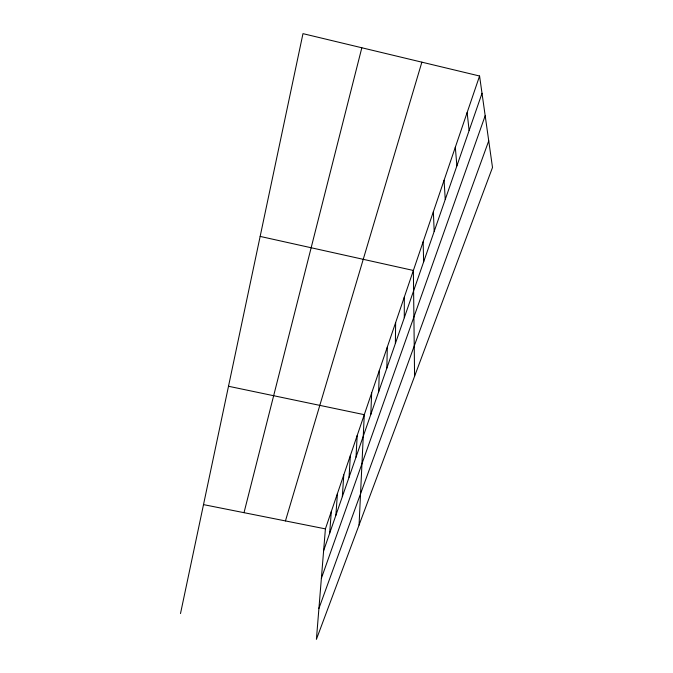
<?xml version="1.0" encoding="UTF-8"?>
<svg xmlns="http://www.w3.org/2000/svg" width="673" height="673" viewBox="0 0 673 673"><rect width="100%" height="100%" fill="white"/><g stroke="black" fill="none" stroke-linecap="round" stroke-linejoin="round"><path stroke-width="1.01" d="M404.296 317.74L404.313 297.071M395.379 343.482L395.64 322.569M386.84 368.139L387.312 347.016M378.655 391.77L379.328 370.478M370.806 414.45L371.656 393.015M359.062 525.049L364.278 414.677L228.509 386.268M356.017 457.16L357.186 435.524M349.043 477.292L350.355 455.587M342.33 496.666L343.777 474.911M335.869 515.333L337.434 493.545M329.644 533.327L331.318 511.522M479.571 76.007L325.404 528.877L316.403 639.35L492.501 167.484L479.571 76.007L302.976 33.65L180.499 613.566M244.013 512.675L361.83 47.766M285.453 520.927L421.87 62.168M323.629 550.674L482.019 93.295M321.383 578.3L485.183 115.731M318.926 608.4L488.741 140.859M203.507 504.615L325.404 528.877M260.157 236.416L413.373 270.462L414.576 376.291M467.138 112.542L469.115 130.545M455.318 147.261L456.883 165.886M444.071 180.297L445.248 199.46M433.353 211.776L434.194 231.403M423.132 241.792L423.654 261.831"/></g></svg>
